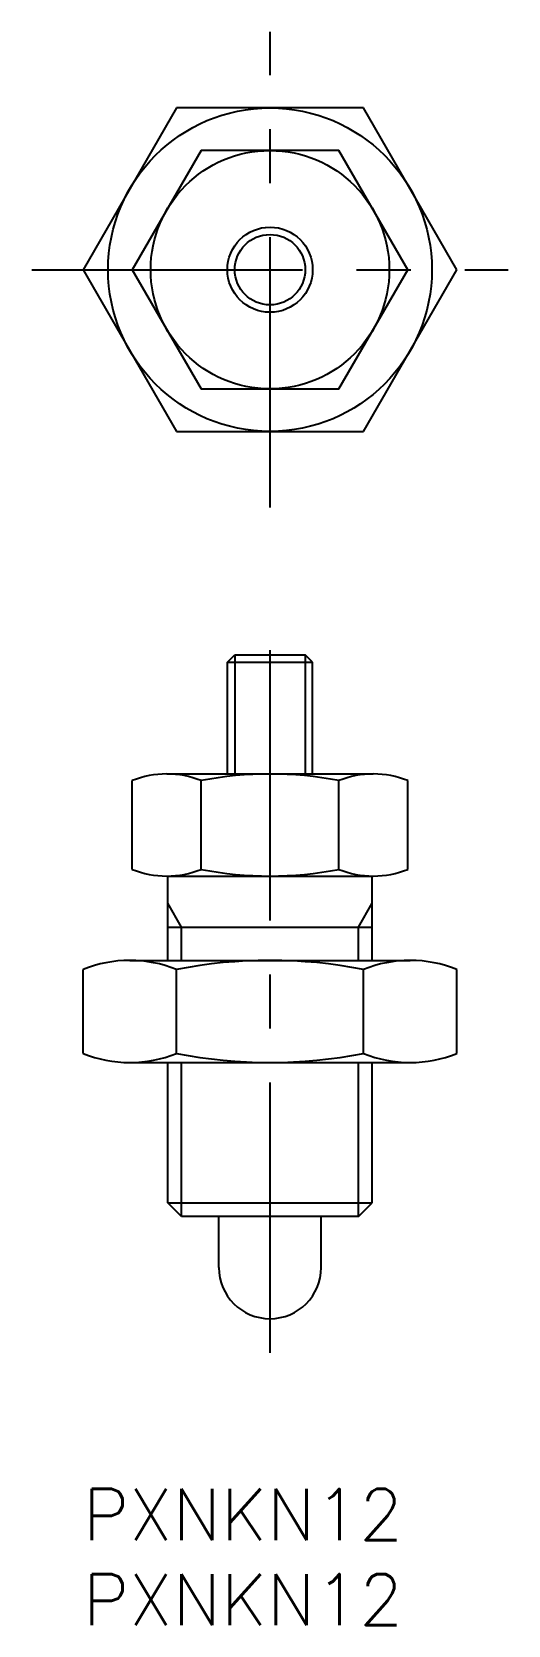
# Model space of a CAD drawing. Extents: x -3 to 24.9, y -8 to 85.6.
import ezdxf

# ---------------------------------------------------------------- set-up
doc = ezdxf.new("R2010")
doc.units = 0
doc.header["$LTSCALE"] = 0.5
doc.linetypes.add('CENTER', pattern=[50.8, 31.75, -6.35, 6.35, -6.35])
for name, color, linetype in [('MSM_CENTER', 1, 'CENTER'), ('MSM_CONTINUOUS', 7, 'CONTINUOUS'), ('MSM_NARROW', 5, 'CONTINUOUS'), ('MSM_PART_NUMBER', 7, 'CONTINUOUS')]:
    doc.layers.add(name, color=color, linetype=linetype)
doc.styles.get("Standard").update_dxf_attribs({"font": 'txt.shx', "height": 3, "bigfont": 'bigfont.shx'})

# ---------------------------------------------------------------- blocks, each defined once
blk = doc.blocks.new('*U6')
at = {"layer": 'MSM_PART_NUMBER'}
blk.add_text('PXNKN12', height=3, dxfattribs=at).set_placement((0, -3))
blk = doc.blocks.new('*U7')
at = {"layer": 'MSM_PART_NUMBER'}
blk.add_text('PXNKN12', height=3, dxfattribs=at).set_placement((0, -8))

msp = doc.modelspace()

# ---------------------------------------------------------------- linework, layer by layer
at = {"layer": 'MSM_CENTER'}
for p, q in [((10.97, 57.649), (10.97, 85.589)), ((-3, 71.619), (24.939, 71.619)), ((10.97, 8), (10.97, 51))]:
    msp.add_line(p, q, dxfattribs=at)
at = {"layer": 'MSM_CONTINUOUS'}
for p, q in [((5.485, 81.119), (0, 71.619)), ((16.454, 81.119), (5.485, 81.119)), ((21.939, 71.619), (16.454, 81.119)), ((6.928, 78.619), (2.887, 71.619)), ((15.011, 78.619), (6.928, 78.619)), ((19.053, 71.619), (15.011, 78.619)), ((0, 71.619), (5.485, 62.119)), ((2.887, 71.619), (6.928, 64.619)), ((15.011, 64.619), (19.053, 71.619)), ((16.454, 62.119), (21.939, 71.619)), ((6.928, 64.619), (15.011, 64.619)), ((5.485, 62.119), (16.454, 62.119)), ((8.47, 48.567), (8.903, 49)), ((8.903, 49), (13.037, 49)), ((13.47, 48.567), (13.037, 49)), ((8.47, 42), (8.47, 48.567)), ((8.47, 48.567), (13.47, 48.567)), ((13.47, 42), (13.47, 48.567)), ((2.887, 36.393), (2.887, 41.607)), ((4.907, 42), (17.032, 42)), ((6.928, 36.393), (6.928, 41.607)), ((15.011, 36.393), (15.011, 41.607)), ((19.053, 36.393), (19.053, 41.607)), ((4.97, 36), (17.032, 36)), ((4.97, 31.047), (4.97, 36)), ((16.97, 31.047), (16.97, 36)), ((4.97, 33), (16.97, 33)), ((2.742, 31.047), (19.193, 31.047)), ((0, 25.58), (0, 30.514)), ((5.485, 25.58), (5.485, 30.514)), ((16.454, 25.58), (16.454, 30.514)), ((21.939, 25.58), (21.939, 30.514)), ((2.742, 25.047), (19.197, 25.047)), ((4.97, 16.812), (4.97, 25.047)), ((16.97, 16.812), (16.97, 25.047)), ((4.97, 16.812), (16.97, 16.812)), ((5.782, 16), (4.97, 16.812)), ((16.158, 16), (5.782, 16)), ((7.97, 13), (7.97, 16)), ((13.97, 13), (13.97, 16)), ((16.158, 16), (16.97, 16.812))]:
    msp.add_line(p, q, dxfattribs=at)
for radius in [9.5, 7, 2.5]:
    msp.add_circle((10.97, 71.619), radius, dxfattribs=at)
for centre, radius, start, end in [((4.907, 36.603), 5.397, 68.01264, 111.98736), ((10.97, 21), 21, 78.9042, 101.0958), ((17.032, 36.603), 5.397, 68.01264, 111.98736), ((4.907, 41.397), 5.397, 248.01264, 291.98736), ((10.97, 57), 21, 258.9042, 281.0958), ((17.032, 41.397), 5.397, 248.01264, 291.98736), ((2.742, 23.722), 7.325, 90, 111.98736), ((2.742, 23.722), 7.325, 68.01264, 90), ((10.97, 2.547), 28.5, 78.9042, 101.0958), ((19.197, 23.722), 7.325, 90, 111.98736), ((19.197, 23.722), 7.325, 68.01264, 90), ((2.742, 32.372), 7.325, 248.01264, 270), ((2.742, 32.372), 7.325, 270, 291.98736), ((10.97, 53.547), 28.5, 258.9042, 281.0958), ((19.197, 32.372), 7.325, 248.01264, 270), ((19.197, 32.372), 7.325, 270, 291.98736), ((10.97, 13), 3, 180, 0)]:
    msp.add_arc(centre, radius, start, end, dxfattribs=at)
at = {"layer": 'MSM_NARROW'}
for p, q in [((8.903, 49), (8.903, 42)), ((13.037, 49), (13.037, 42)), ((5.782, 33), (4.97, 34.406)), ((16.158, 33), (16.97, 34.406)), ((5.782, 31.047), (5.782, 33)), ((16.158, 31.047), (16.158, 33)), ((5.782, 16), (5.782, 25.047)), ((16.158, 16), (16.158, 25.047))]:
    msp.add_line(p, q, dxfattribs=at)
msp.add_circle((10.97, 71.619), 2.067, dxfattribs=at)

# ---------------------------------------------------------------- block references
at = {"layer": 'MSM_CONTINUOUS'}
for name in ['*U6', '*U7']:
    msp.add_blockref(name, (0, 0), dxfattribs=at)

doc.saveas('drawing.dxf')
